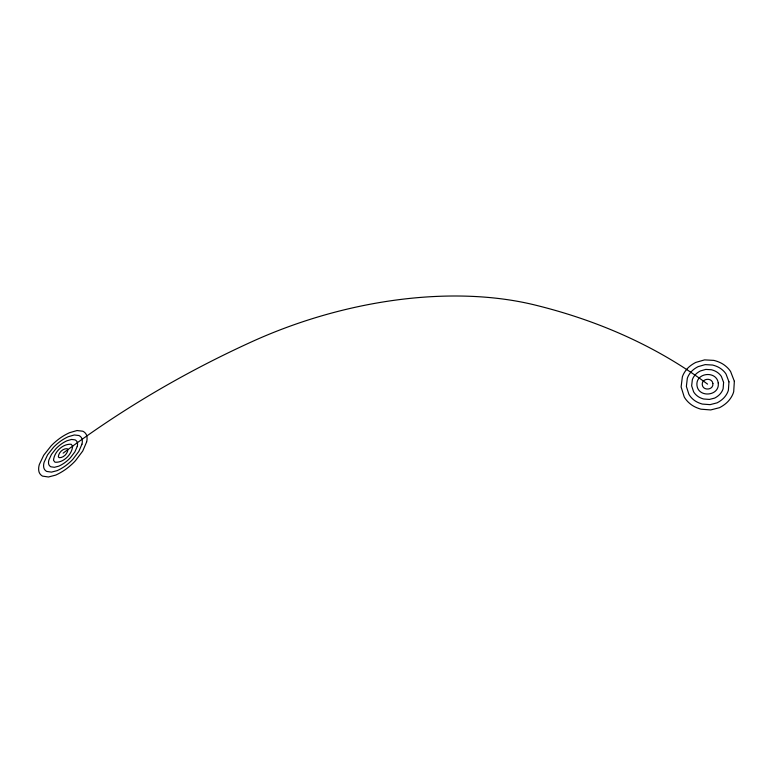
<?xml version="1.0" encoding="UTF-8"?>
<svg xmlns="http://www.w3.org/2000/svg" width="773" height="773" viewBox="0 0 773 773"><rect width="100%" height="100%" fill="white"/><g stroke="black" fill="none" stroke-linecap="round" stroke-linejoin="round"><path stroke-width="1.16" d="M63.135 453.152A990.619 857.044 -1 0 1 252.066 341.627A300.175 171.722 -17.6 0 1 534.655 304.939A906.623 590.533 -37 0 1 707.575 384.142M72.623 446.04C72.198 454.311 63.463 463.017 54.989 462.206L53.521 460.35C54.081 452.099 62.681 443.615 71.126 444.262L72.623 446.04M67.889 449.586C67.657 453.712 63.309 458.051 59.077 457.664L58.342 456.737C58.603 452.611 62.922 448.35 67.145 448.688L67.889 449.586M734.35 381.273L733.703 391.698A52.622 28.881 -6.5 0 1 729.113 400.221A36.099 19.856 -5.9 0 1 719.557 407.671L710.725 409.932L700.956 409.188A34.37 18.823 -5.3 0 1 690.618 404.182A53.926 29.219 -4.9 0 1 684.202 396.887L681.11 386.973L682.356 376.847A53.472 28.736 -5 0 1 687.11 368.866A33.654 18.05 -5.6 0 1 695.768 362.421L704.599 359.88L713.837 360.392A33.336 17.963 -6.2 0 1 723.943 364.779A52.187 28.408 -6.6 0 1 730.62 371.571L734.35 381.273M728.968 381.852L728.398 390.162A42.148 23.084 -6.3 0 1 724.716 396.936A28.852 15.827 -5.9 0 1 717.102 402.849L710.078 404.646L702.309 404.066A27.413 14.987 -5.4 0 1 694.057 400.124A42.979 23.306 -5.1 0 1 688.907 394.317L686.376 386.413L687.323 378.287A42.689 22.997 -5.2 0 1 691.12 371.861A26.949 14.484 -5.6 0 1 698.077 366.663L705.179 364.614L712.609 365.04A26.746 14.436 -6.1 0 1 720.716 368.605A41.868 22.784 -6.4 0 1 726.04 374.074L728.968 381.852M723.596 382.422L723.132 388.645A31.654 17.306 -6.2 0 1 720.359 393.689A21.615 11.827 -5.9 0 1 714.677 398.085L709.44 399.419L703.643 399.003A20.494 11.18 -5.5 0 1 697.468 396.085A32.118 17.421 -5.2 0 1 693.594 391.766L691.651 385.843L692.337 379.736A31.964 17.248 -5.3 0 1 695.169 374.886A20.233 10.909 -5.7 0 1 700.406 370.953L705.768 369.407L711.373 369.745A20.117 10.88 -6 0 1 717.46 372.441A31.5 17.132 -6.2 0 1 721.441 376.577L723.596 382.422M718.243 382.993C719.934 396.143 698.309 398.24 696.946 385.283C695.603 372.441 716.629 370.364 718.243 382.993M712.899 383.572C713.701 390.104 702.966 391.148 702.251 384.712C701.536 378.258 712.126 377.214 712.899 383.572M86.624 441.982L82.73 451.055L75.493 460.669A45.153 21.113 -24.9 0 1 66.913 468.428A30.804 14.542 -24.8 0 1 55.762 475.086L48.467 476.989L42.496 476.11A29.055 13.875 -24.6 0 1 38.882 471.317A45.278 21.712 -24.2 0 1 39.355 464.457L43.723 455.229L51.144 445.857A44.902 21.431 -24 0 1 59.511 438.542A28.456 13.421 -24 0 1 69.502 432.716L77.039 430.532L82.846 431.218A28.427 13.286 -24.3 0 1 86.663 435.528A44.776 20.842 -24.7 0 1 86.624 441.982M81.948 444.204L78.798 451.471L72.991 459.152A36.089 16.909 -24.8 0 1 66.14 465.317A24.591 11.614 -24.7 0 1 57.27 470.602L51.462 472.119L46.699 471.433A23.19 11.054 -24.5 0 1 43.79 467.636A36.176 17.296 -24.2 0 1 44.138 462.186L47.588 454.814L53.511 447.306A35.935 17.112 -24.1 0 1 60.226 441.412A22.804 10.764 -24.1 0 1 68.256 436.716L74.314 434.967L78.972 435.528A22.784 10.667 -24.3 0 1 82.015 439.006A35.848 16.735 -24.6 0 1 81.948 444.204M77.261 446.436L74.865 451.896L70.498 457.635A27.045 12.697 -24.7 0 1 65.376 462.235A18.407 8.696 -24.7 0 1 58.758 466.167L54.429 467.298L50.863 466.795A17.354 8.252 -24.5 0 1 48.67 463.984A27.094 12.919 -24.3 0 1 48.902 459.916L51.462 454.398L55.898 448.755A26.958 12.812 -24.1 0 1 60.941 444.311A17.141 8.088 -24.2 0 1 66.99 440.765L71.56 439.441L75.068 439.876A17.122 8.039 -24.3 0 1 77.329 442.514A26.91 12.6 -24.6 0 1 77.261 446.436"/></g></svg>
